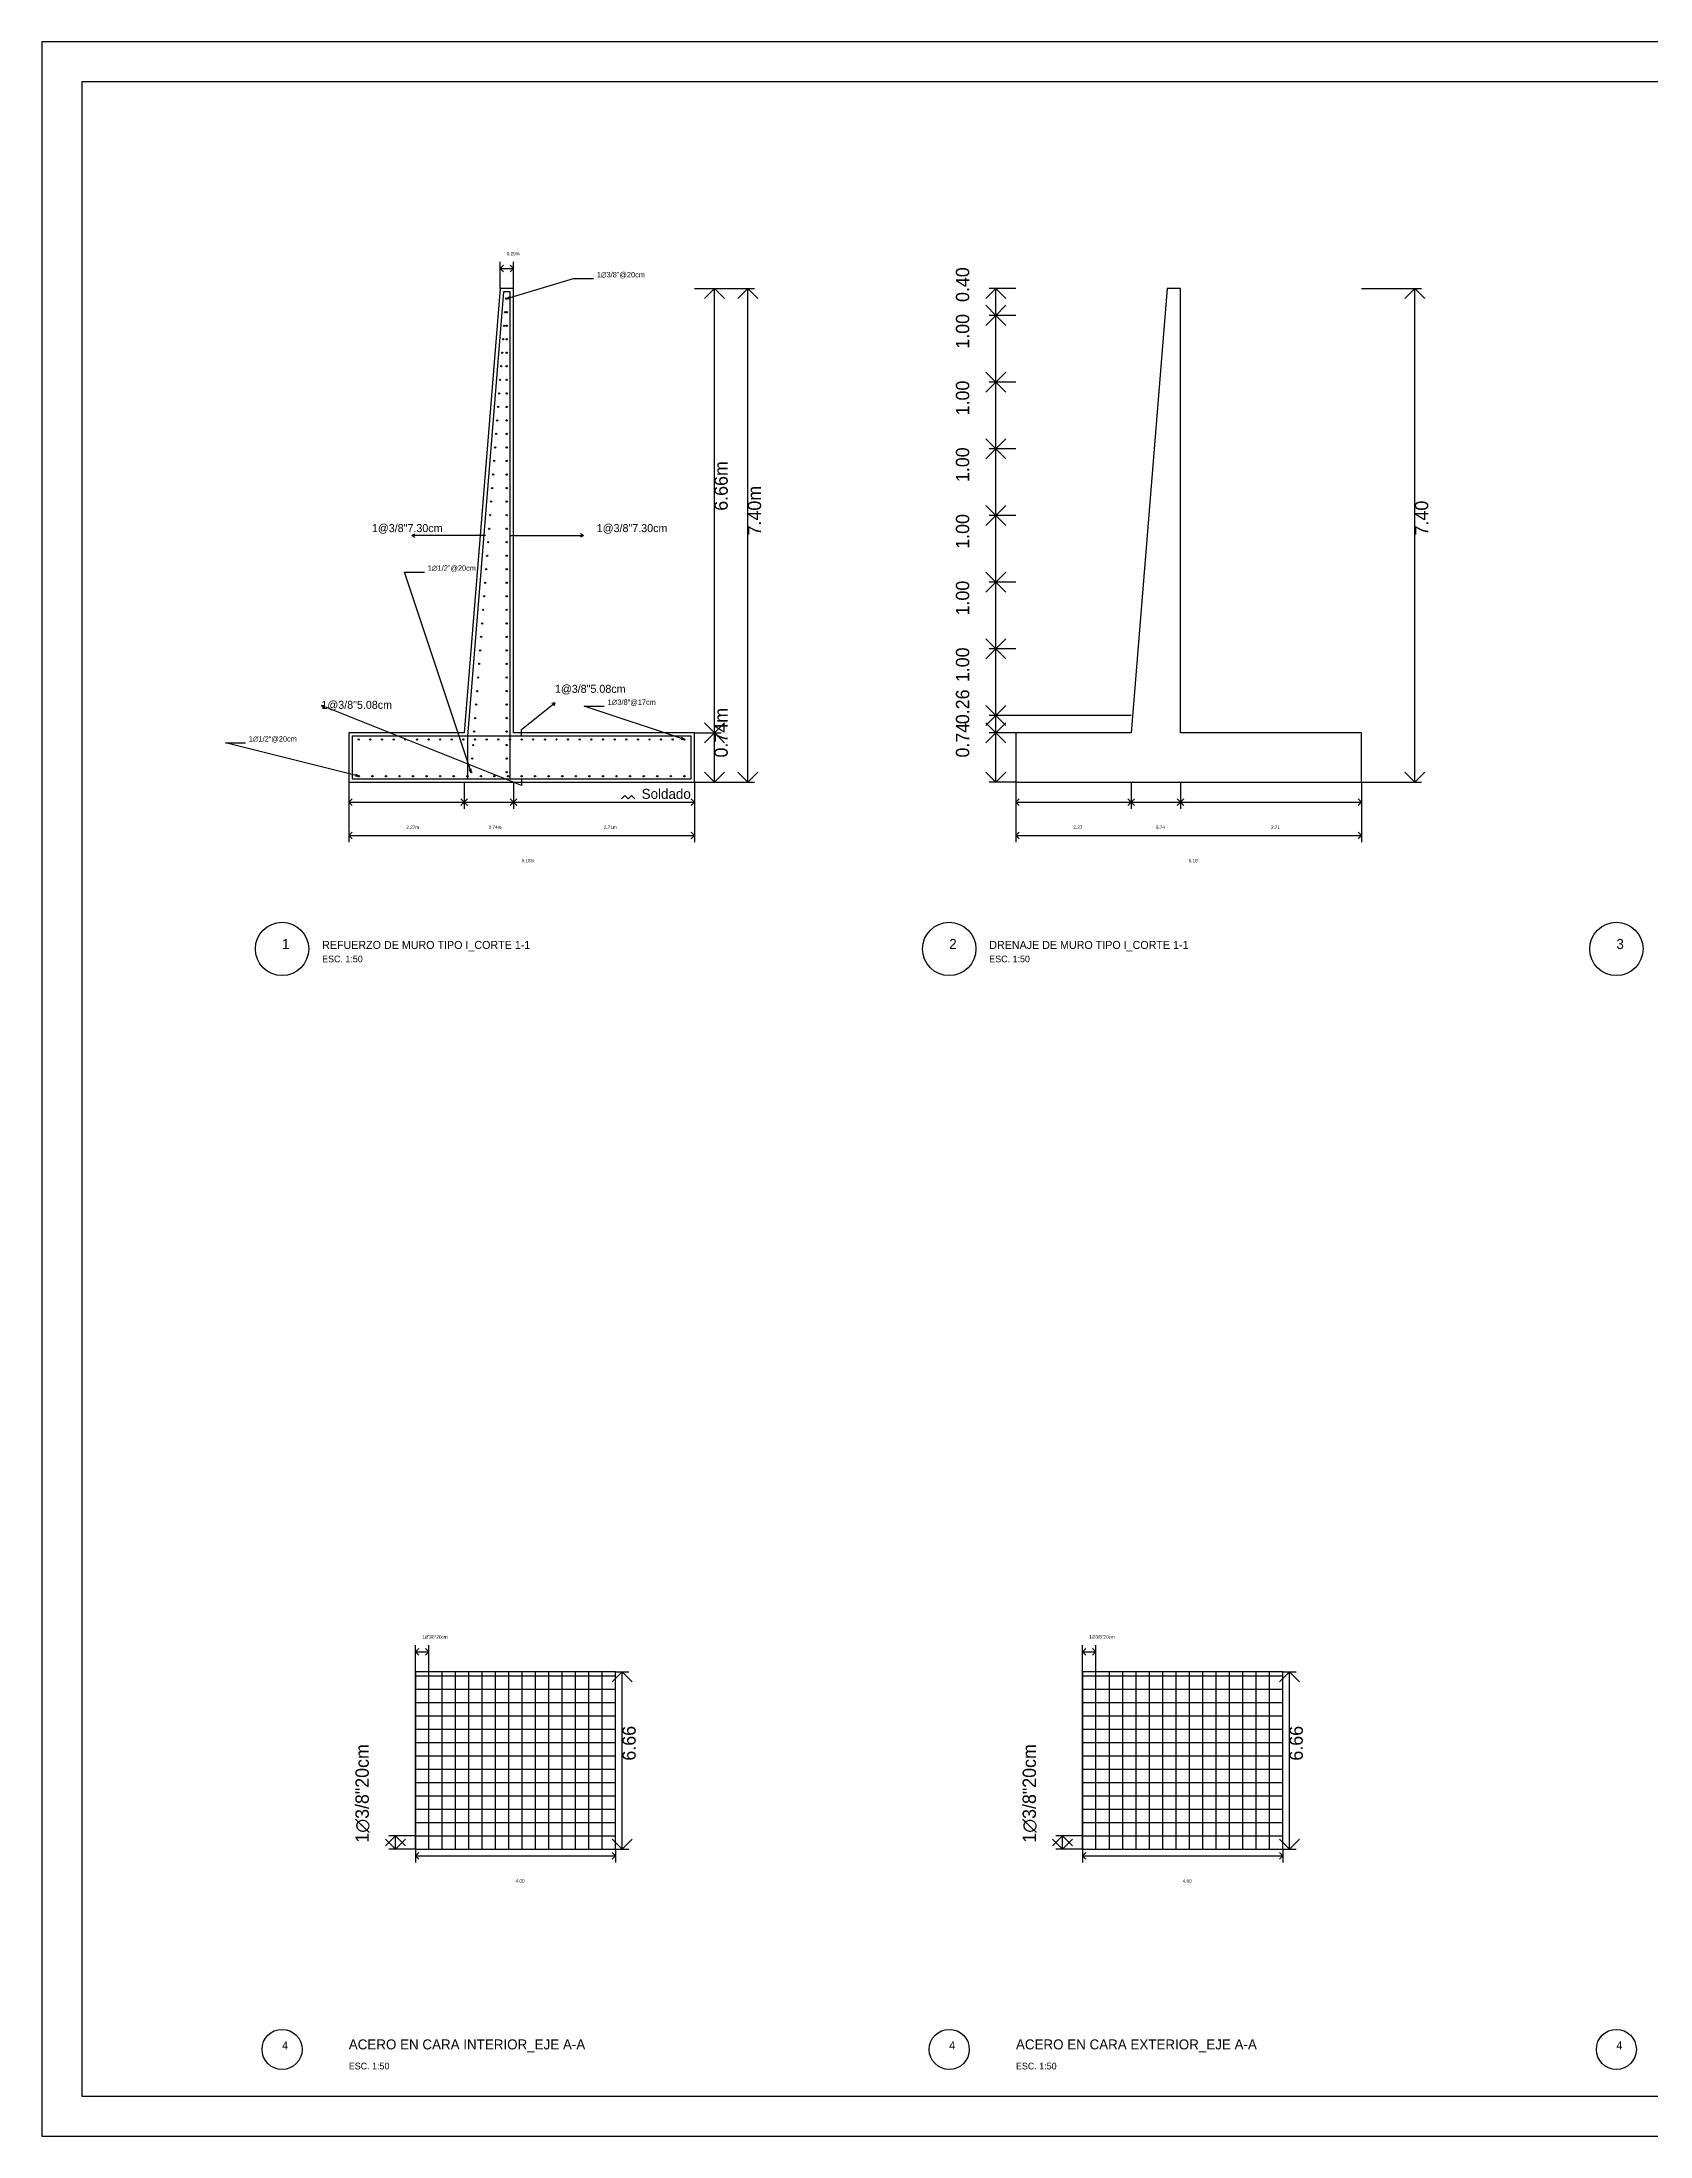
# Model space of a CAD drawing. Header units: millimetres. Extents: x 0 to 51.4, y 0 to 31.4.
# Drawn here: x 0 to 24.11, y 0 to 31.4 of the extents above; entities that cross this region are included whole.
import ezdxf

# ---------------------------------------------------------------- set-up
doc = ezdxf.new("R2010")
doc.units = ezdxf.units.MM
doc.linetypes.add('DASHED', pattern=[10, 5, -5])
for name, color, linetype in [('ACERO_LEADERS', 7, 'CONTINUOUS'), ('CONTORNO_INTERNO_INTERNO_RECTANGULO', 6, 'CONTINUOUS'), ('CONTORNO_INTERNO_INTERNO_TRIANGULO', 6, 'CONTINUOUS'), ('COTAS_DRENAJE', 2, 'CONTINUOUS'), ('COTAS_MALLA_EXTERIOR', 7, 'CONTINUOUS'), ('COTAS_MALLA_INTERIOR', 7, 'CONTINUOUS'), ('COTAS_REFUERZO', 2, 'CONTINUOUS'), ('ESTRUCTURA_LEADERS', 4, 'CONTINUOUS'), ('INFO_MALLA_EXTERIOR', 2, 'CONTINUOUS'), ('INFO_MALLA_INFERIOR', 2, 'CONTINUOUS'), ('INFO_MALLA_INTERIOR', 2, 'CONTINUOUS'), ('MALLA_MAGENTA_EXTERIOR', 6, 'CONTINUOUS'), ('MALLA_MAGENTA_INTERIOR', 6, 'CONTINUOUS'), ('MALLA_VERDE_EXTERIOR', 3, 'CONTINUOUS'), ('MALLA_VERDE_INTERIOR', 3, 'CONTINUOUS'), ('MARCO', 7, 'CONTINUOUS'), ('MARCO_MALLA_EXTERIOR', 7, 'CONTINUOUS'), ('MARCO_MALLA_INTERIOR', 7, 'CONTINUOUS'), ('MURO_DRENAJE', 5, 'CONTINUOUS'), ('MURO_REFUERZO', 5, 'CONTINUOUS'), ('REFUERZO_PUNTOS', 2, 'CONTINUOUS'), ('SUELO_DRENAJE', 3, 'DASHED'), ('TITULO_DRENAJE', 2, 'CONTINUOUS'), ('TITULO_MC3D', 2, 'CONTINUOUS'), ('TITULO_REFUERZO', 2, 'CONTINUOUS')]:
    doc.layers.add(name, color=color, linetype=linetype)

msp = doc.modelspace()

# ---------------------------------------------------------------- linework, layer by layer
at = {"layer": 'ACERO_LEADERS'}
for p, q in [((6.967, 27.55), (7.967, 27.85)), ((7.967, 27.85), (8.267, 27.85)), ((6.967, 27.55), (7.008, 27.578)), ((6.967, 27.55), (7.017, 27.55)), ((6.434, 20.45), (5.434, 23.45)), ((5.434, 23.45), (5.734, 23.45)), ((9.63, 20.94), (8.13, 21.44)), ((8.13, 21.44), (8.43, 21.44)), ((4.75, 20.39), (2.75, 20.89)), ((2.75, 20.89), (3.05, 20.89)), ((9.63, 20.94), (9.58, 20.941)), ((9.63, 20.94), (9.589, 20.969)), ((4.75, 20.39), (4.707, 20.416)), ((6.434, 20.45), (6.405, 20.49)), ((6.434, 20.45), (6.433, 20.5)), ((4.75, 20.39), (4.7, 20.387))]:
    msp.add_line(p, q, dxfattribs=at)
at = {"layer": 'CONTORNO_INTERNO_INTERNO_RECTANGULO'}
for p, q in [((9.73, 20.99), (4.65, 20.99)), ((4.65, 20.99), (4.65, 20.35)), ((9.73, 20.35), (9.73, 20.99)), ((4.65, 20.35), (9.73, 20.35))]:
    msp.add_line(p, q, dxfattribs=at)
at = {"layer": 'CONTORNO_INTERNO_INTERNO_TRIANGULO'}
for p, q in [((6.917, 27.65), (6.377, 20.99)), ((7.017, 27.65), (6.917, 27.65)), ((7.017, 20.35), (7.017, 27.65)), ((6.377, 20.99), (6.377, 20.35)), ((6.377, 20.35), (7.017, 20.35))]:
    msp.add_line(p, q, dxfattribs=at)
at = {"layer": 'COTAS_DRENAJE'}
for p, q in [((14.3, 27.7), (14.15, 27.55)), ((14.6, 27.7), (14.2, 27.7)), ((14.3, 27.3), (14.3, 27.7)), ((14.3, 27.7), (14.45, 27.55)), ((19.78, 27.7), (20.68, 27.7)), ((20.58, 27.7), (20.43, 27.55)), ((20.58, 20.3), (20.58, 27.7)), ((20.58, 27.7), (20.73, 27.55)), ((14.3, 27.3), (14.15, 27.45)), ((14.3, 27.3), (14.45, 27.45)), ((14.3, 27.3), (14.15, 27.15)), ((14.6, 27.3), (14.2, 27.3)), ((14.6, 27.3), (14.2, 27.3)), ((14.3, 26.3), (14.3, 27.3)), ((14.3, 27.3), (14.45, 27.15)), ((14.3, 26.3), (14.15, 26.45)), ((14.3, 26.3), (14.45, 26.45)), ((14.3, 26.3), (14.15, 26.15)), ((14.6, 26.3), (14.2, 26.3)), ((14.6, 26.3), (14.2, 26.3)), ((14.3, 25.3), (14.3, 26.3)), ((14.3, 26.3), (14.45, 26.15)), ((14.3, 25.3), (14.15, 25.45)), ((14.3, 25.3), (14.45, 25.45)), ((14.3, 25.3), (14.15, 25.15)), ((14.6, 25.3), (14.2, 25.3)), ((14.6, 25.3), (14.2, 25.3)), ((14.3, 24.3), (14.3, 25.3)), ((14.3, 25.3), (14.45, 25.15)), ((14.3, 24.3), (14.15, 24.45)), ((14.3, 24.3), (14.15, 24.15)), ((14.6, 24.3), (14.2, 24.3)), ((14.6, 24.3), (14.2, 24.3)), ((14.3, 24.3), (14.45, 24.45)), ((14.3, 23.3), (14.3, 24.3)), ((14.3, 24.3), (14.45, 24.15)), ((14.3, 23.3), (14.15, 23.45)), ((14.3, 23.3), (14.15, 23.15)), ((14.6, 23.3), (14.2, 23.3)), ((14.6, 23.3), (14.2, 23.3)), ((14.3, 23.3), (14.45, 23.45)), ((14.3, 22.3), (14.3, 23.3)), ((14.3, 23.3), (14.45, 23.15)), ((14.3, 22.3), (14.15, 22.45)), ((14.3, 22.3), (14.15, 22.15)), ((14.6, 22.3), (14.2, 22.3)), ((14.6, 22.3), (14.2, 22.3)), ((14.3, 22.3), (14.45, 22.45)), ((14.3, 21.3), (14.3, 22.3)), ((14.3, 22.3), (14.45, 22.15)), ((14.3, 21.3), (14.15, 21.45)), ((14.3, 21.3), (14.45, 21.45)), ((14.3, 21.3), (14.15, 21.15)), ((14.3, 21.04), (14.15, 21.19)), ((14.3, 21.04), (14.15, 20.89)), ((14.6, 21.3), (14.2, 21.3)), ((14.6, 21.3), (14.2, 21.3)), ((14.6, 21.04), (14.2, 21.04)), ((14.6, 21.04), (14.2, 21.04)), ((14.3, 21.04), (14.3, 21.3)), ((14.3, 21.3), (14.45, 21.15)), ((14.3, 21.04), (14.45, 21.19)), ((14.3, 20.3), (14.3, 21.04)), ((14.3, 21.04), (14.45, 20.89)), ((14.3, 20.3), (14.15, 20.45)), ((14.3, 20.3), (14.45, 20.45)), ((20.58, 20.3), (20.43, 20.45)), ((20.58, 20.3), (20.73, 20.45)), ((14.6, 20.3), (14.2, 20.3)), ((14.6, 20.3), (14.6, 19.4)), ((14.6, 20.3), (14.6, 19.9)), ((16.327, 20.3), (16.327, 19.9)), ((16.327, 20.3), (16.327, 19.9)), ((17.067, 20.3), (17.067, 19.9)), ((17.067, 20.3), (17.067, 19.9)), ((19.78, 20.3), (19.78, 19.4)), ((19.78, 20.3), (19.78, 19.9)), ((19.78, 20.3), (20.68, 20.3)), ((14.6, 20), (14.65, 20.05)), ((14.6, 20), (16.327, 20)), ((14.6, 20), (14.65, 19.95)), ((16.327, 20), (16.277, 20.05)), ((16.327, 20), (16.277, 19.95)), ((16.327, 20), (16.377, 20.05)), ((16.327, 20), (17.067, 20)), ((16.327, 20), (16.377, 19.95)), ((17.067, 20), (17.017, 20.05)), ((17.067, 20), (17.017, 19.95)), ((17.067, 20), (17.117, 20.05)), ((17.067, 20), (19.78, 20)), ((17.067, 20), (17.117, 19.95)), ((19.78, 20), (19.73, 20.05)), ((19.78, 20), (19.73, 19.95)), ((14.6, 19.5), (14.65, 19.55)), ((14.6, 19.5), (19.78, 19.5)), ((14.6, 19.5), (14.65, 19.45)), ((19.78, 19.5), (19.73, 19.55)), ((19.78, 19.5), (19.73, 19.45))]:
    msp.add_line(p, q, dxfattribs=at)
at = {"layer": 'COTAS_MALLA_EXTERIOR'}
for p, q in [((15.6, 6.96), (15.6, 7.36)), ((15.6, 7.26), (15.65, 7.31)), ((15.6, 7.26), (15.8, 7.26)), ((15.6, 7.26), (15.65, 7.21)), ((15.8, 7.26), (15.75, 7.31)), ((15.8, 7.26), (15.75, 7.21)), ((15.8, 6.96), (15.8, 7.36)), ((18.7, 6.96), (18.55, 6.81)), ((18.6, 6.96), (18.8, 6.96)), ((18.7, 4.3), (18.7, 6.96)), ((18.7, 6.96), (18.85, 6.81)), ((15.3, 4.5), (15.15, 4.35)), ((15.3, 4.3), (15.15, 4.45)), ((15.6, 4.5), (15.2, 4.5)), ((15.3, 4.3), (15.3, 4.5)), ((15.3, 4.5), (15.45, 4.35)), ((15.3, 4.3), (15.45, 4.45)), ((18.7, 4.3), (18.55, 4.45)), ((18.7, 4.3), (18.85, 4.45)), ((15.6, 4.3), (15.2, 4.3)), ((15.6, 4.3), (15.6, 4.1)), ((15.6, 4.2), (15.65, 4.25)), ((15.6, 4.2), (18.6, 4.2)), ((15.6, 4.2), (15.65, 4.15)), ((18.6, 4.2), (18.55, 4.25)), ((18.6, 4.2), (18.55, 4.15)), ((18.6, 4.3), (18.6, 4.1)), ((18.6, 4.3), (18.8, 4.3))]:
    msp.add_line(p, q, dxfattribs=at)
at = {"layer": 'COTAS_MALLA_INTERIOR'}
for p, q in [((5.6, 6.96), (5.6, 7.36)), ((5.6, 7.26), (5.65, 7.31)), ((5.6, 7.26), (5.8, 7.26)), ((5.6, 7.26), (5.65, 7.21)), ((5.8, 7.26), (5.75, 7.31)), ((5.8, 7.26), (5.75, 7.21)), ((5.8, 6.96), (5.8, 7.36)), ((8.7, 6.96), (8.55, 6.81)), ((8.6, 6.96), (8.8, 6.96)), ((8.7, 4.3), (8.7, 6.96)), ((8.7, 6.96), (8.85, 6.81)), ((5.3, 4.5), (5.15, 4.35)), ((5.3, 4.3), (5.15, 4.45)), ((5.6, 4.5), (5.2, 4.5)), ((5.3, 4.3), (5.3, 4.5)), ((5.3, 4.5), (5.45, 4.35)), ((5.3, 4.3), (5.45, 4.45)), ((8.7, 4.3), (8.55, 4.45)), ((8.7, 4.3), (8.85, 4.45)), ((5.6, 4.3), (5.2, 4.3)), ((5.6, 4.3), (5.6, 4.1)), ((5.6, 4.2), (5.65, 4.25)), ((5.6, 4.2), (8.6, 4.2)), ((5.6, 4.2), (5.65, 4.15)), ((8.6, 4.2), (8.55, 4.25)), ((8.6, 4.2), (8.55, 4.15)), ((8.6, 4.3), (8.6, 4.1)), ((8.6, 4.3), (8.8, 4.3))]:
    msp.add_line(p, q, dxfattribs=at)
at = {"layer": 'COTAS_REFUERZO'}
for p, q in [((6.867, 27.7), (6.867, 28.1)), ((6.867, 28), (6.917, 28.05)), ((6.867, 28), (7.067, 28)), ((6.867, 28), (6.917, 27.95)), ((7.067, 28), (7.017, 28.05)), ((7.067, 28), (7.017, 27.95)), ((7.067, 27.7), (7.067, 28.1)), ((9.78, 27.7), (10.68, 27.7)), ((9.78, 27.7), (10.18, 27.7)), ((10.08, 27.7), (9.93, 27.55)), ((10.08, 21.04), (10.08, 27.7)), ((10.08, 27.7), (10.23, 27.55)), ((10.58, 27.7), (10.43, 27.55)), ((10.58, 20.3), (10.58, 27.7)), ((10.58, 27.7), (10.73, 27.55)), ((9.78, 21.04), (10.18, 21.04)), ((9.78, 21.04), (10.18, 21.04)), ((10.08, 21.04), (9.93, 21.19)), ((10.08, 21.04), (9.93, 20.89)), ((10.08, 21.04), (10.23, 21.19)), ((10.08, 20.3), (10.08, 21.04)), ((10.08, 21.04), (10.23, 20.89)), ((10.08, 20.3), (9.93, 20.45)), ((10.08, 20.3), (10.23, 20.45)), ((10.58, 20.3), (10.43, 20.45)), ((10.58, 20.3), (10.73, 20.45)), ((4.6, 20.3), (4.6, 19.4)), ((4.6, 20.3), (4.6, 19.9)), ((6.327, 20.3), (6.327, 19.9)), ((6.327, 20.3), (6.327, 19.9)), ((7.067, 20.3), (7.067, 19.9)), ((7.067, 20.3), (7.067, 19.9)), ((9.78, 20.3), (9.78, 19.4)), ((9.78, 20.3), (9.78, 19.9)), ((9.78, 20.3), (10.68, 20.3)), ((9.78, 20.3), (10.18, 20.3)), ((4.6, 20), (4.65, 20.05)), ((4.6, 20), (6.327, 20)), ((4.6, 20), (4.65, 19.95)), ((6.327, 20), (6.277, 20.05)), ((6.327, 20), (6.277, 19.95)), ((6.327, 20), (6.377, 20.05)), ((6.327, 20), (7.067, 20)), ((6.327, 20), (6.377, 19.95)), ((7.067, 20), (7.017, 20.05)), ((7.067, 20), (7.017, 19.95)), ((7.067, 20), (7.117, 20.05)), ((7.067, 20), (9.78, 20)), ((7.067, 20), (7.117, 19.95)), ((9.78, 20), (9.73, 20.05)), ((9.78, 20), (9.73, 19.95)), ((4.6, 19.5), (4.65, 19.55)), ((4.6, 19.5), (9.78, 19.5)), ((4.6, 19.5), (4.65, 19.45)), ((9.78, 19.5), (9.73, 19.55)), ((9.78, 19.5), (9.73, 19.45))]:
    msp.add_line(p, q, dxfattribs=at)
at = {"layer": 'ESTRUCTURA_LEADERS'}
for p, q in [((5.547, 24), (5.59, 24.025)), ((6.547, 24), (5.547, 24)), ((5.547, 24), (5.59, 23.975)), ((6.647, 24), (6.547, 24)), ((7.017, 24), (7.117, 24)), ((7.117, 24), (8.117, 24)), ((8.117, 24), (8.073, 24.025)), ((8.117, 24), (8.073, 23.975)), ((4.19, 21.45), (4.239, 21.457)), ((7.19, 20.25), (4.19, 21.45)), ((4.19, 21.45), (4.221, 21.411)), ((7.19, 21.09), (7.69, 21.49)), ((7.69, 21.49), (7.641, 21.482)), ((7.69, 21.49), (7.672, 21.443)), ((7.19, 20.99), (7.19, 21.09)), ((7.19, 20.35), (7.19, 20.25)), ((8.69, 20.05), (8.74, 20.1)), ((8.74, 20.1), (8.79, 20.05)), ((8.79, 20.05), (8.84, 20.1)), ((8.84, 20.1), (8.89, 20.05))]:
    msp.add_line(p, q, dxfattribs=at)
at = {"layer": 'INFO_MALLA_EXTERIOR'}
msp.add_circle((13.6, 1.3), 0.3, dxfattribs=at)
at = {"layer": 'INFO_MALLA_INFERIOR'}
msp.add_circle((23.6, 1.3), 0.3, dxfattribs=at)
at = {"layer": 'INFO_MALLA_INTERIOR'}
msp.add_circle((3.6, 1.3), 0.3, dxfattribs=at)
at = {"layer": 'MALLA_MAGENTA_EXTERIOR'}
for p, q in [((15.6, 6.9), (18.6, 6.9)), ((15.6, 6.7), (18.6, 6.7)), ((15.6, 6.5), (18.6, 6.5)), ((15.6, 6.3), (18.6, 6.3)), ((15.6, 6.1), (18.6, 6.1)), ((15.6, 5.9), (18.6, 5.9)), ((15.6, 5.7), (18.6, 5.7)), ((15.6, 5.5), (18.6, 5.5)), ((15.6, 5.3), (18.6, 5.3)), ((15.6, 5.1), (18.6, 5.1)), ((15.6, 4.9), (18.6, 4.9)), ((15.6, 4.7), (18.6, 4.7)), ((15.6, 4.5), (18.6, 4.5)), ((15.6, 4.3), (18.6, 4.3))]:
    msp.add_line(p, q, dxfattribs=at)
at = {"layer": 'MALLA_MAGENTA_INTERIOR'}
for p, q in [((5.6, 6.9), (8.6, 6.9)), ((5.6, 6.7), (8.6, 6.7)), ((5.6, 6.5), (8.6, 6.5)), ((5.6, 6.3), (8.6, 6.3)), ((5.6, 6.1), (8.6, 6.1)), ((5.6, 5.9), (8.6, 5.9)), ((5.6, 5.7), (8.6, 5.7)), ((5.6, 5.5), (8.6, 5.5)), ((5.6, 5.3), (8.6, 5.3)), ((5.6, 5.1), (8.6, 5.1)), ((5.6, 4.9), (8.6, 4.9)), ((5.6, 4.7), (8.6, 4.7)), ((5.6, 4.5), (8.6, 4.5)), ((5.6, 4.3), (8.6, 4.3))]:
    msp.add_line(p, q, dxfattribs=at)
at = {"layer": 'MALLA_VERDE_EXTERIOR'}
for p, q in [((15.6, 4.3), (15.6, 6.96)), ((15.8, 4.3), (15.8, 6.96)), ((16, 4.3), (16, 6.96)), ((16.2, 4.3), (16.2, 6.96)), ((16.4, 4.3), (16.4, 6.96)), ((16.6, 4.3), (16.6, 6.96)), ((16.8, 4.3), (16.8, 6.96)), ((17, 4.3), (17, 6.96)), ((17.2, 4.3), (17.2, 6.96)), ((17.4, 4.3), (17.4, 6.96)), ((17.6, 4.3), (17.6, 6.96)), ((17.8, 4.3), (17.8, 6.96)), ((18, 4.3), (18, 6.96)), ((18.2, 4.3), (18.2, 6.96)), ((18.4, 4.3), (18.4, 6.96)), ((18.6, 4.3), (18.6, 6.96))]:
    msp.add_line(p, q, dxfattribs=at)
at = {"layer": 'MALLA_VERDE_INTERIOR'}
for p, q in [((5.6, 4.3), (5.6, 6.96)), ((5.8, 4.3), (5.8, 6.96)), ((6, 4.3), (6, 6.96)), ((6.2, 4.3), (6.2, 6.96)), ((6.4, 4.3), (6.4, 6.96)), ((6.6, 4.3), (6.6, 6.96)), ((6.8, 4.3), (6.8, 6.96)), ((7, 4.3), (7, 6.96)), ((7.2, 4.3), (7.2, 6.96)), ((7.4, 4.3), (7.4, 6.96)), ((7.6, 4.3), (7.6, 6.96)), ((7.8, 4.3), (7.8, 6.96)), ((8, 4.3), (8, 6.96)), ((8.2, 4.3), (8.2, 6.96)), ((8.4, 4.3), (8.4, 6.96)), ((8.6, 4.3), (8.6, 6.96))]:
    msp.add_line(p, q, dxfattribs=at)
at = {"layer": 'MARCO'}
for p, q in [((51.4, 31.4), (0, 31.4)), ((0, 31.4), (0, 0)), ((50.8, 30.8), (0.6, 30.8)), ((0.6, 30.8), (0.6, 0.6)), ((0.6, 0.6), (50.8, 0.6)), ((0, 0), (51.4, 0))]:
    msp.add_line(p, q, dxfattribs=at)
at = {"layer": 'MARCO_MALLA_EXTERIOR'}
for p, q in [((18.6, 6.96), (15.6, 6.96)), ((15.6, 6.96), (15.6, 4.3)), ((18.6, 4.3), (18.6, 6.96)), ((15.6, 4.3), (18.6, 4.3))]:
    msp.add_line(p, q, dxfattribs=at)
at = {"layer": 'MARCO_MALLA_INTERIOR'}
for p, q in [((8.6, 6.96), (5.6, 6.96)), ((5.6, 6.96), (5.6, 4.3)), ((8.6, 4.3), (8.6, 6.96)), ((5.6, 4.3), (8.6, 4.3))]:
    msp.add_line(p, q, dxfattribs=at)
at = {"layer": 'MURO_DRENAJE'}
for p, q in [((16.867, 27.7), (16.327, 21.04)), ((17.067, 27.7), (16.867, 27.7)), ((17.067, 21.04), (17.067, 27.7)), ((16.327, 21.04), (14.6, 21.04)), ((14.6, 21.04), (14.6, 20.3)), ((19.78, 21.04), (17.067, 21.04)), ((19.78, 20.3), (19.78, 21.04)), ((14.6, 20.3), (19.78, 20.3))]:
    msp.add_line(p, q, dxfattribs=at)
at = {"layer": 'MURO_REFUERZO'}
for p, q in [((6.867, 27.7), (6.327, 21.04)), ((7.067, 27.7), (6.867, 27.7)), ((7.067, 21.04), (7.067, 27.7)), ((6.327, 21.04), (4.6, 21.04)), ((4.6, 21.04), (4.6, 20.3)), ((9.78, 21.04), (7.067, 21.04)), ((9.78, 20.3), (9.78, 21.04)), ((4.6, 20.3), (9.78, 20.3))]:
    msp.add_line(p, q, dxfattribs=at)
at = {"layer": 'REFUERZO_PUNTOS'}
for centre in [(6.944, 27.347), (6.959, 27.55), (6.967, 27.55), (6.967, 27.347), (6.929, 27.145), (6.967, 27.144), (6.899, 26.739), (6.914, 26.942), (6.967, 26.941), (6.967, 26.739), (6.884, 26.536), (6.967, 26.536), (6.854, 26.13), (6.869, 26.333), (6.967, 26.333), (6.967, 26.13), (6.839, 25.927), (6.967, 25.927), (6.809, 25.522), (6.824, 25.724), (6.967, 25.724), (6.967, 25.521), (6.779, 25.116), (6.794, 25.319), (6.967, 25.319), (6.967, 25.116), (6.764, 24.913), (6.967, 24.913), (6.734, 24.507), (6.749, 24.71), (6.967, 24.71), (6.967, 24.507), (6.719, 24.304), (6.967, 24.304), (6.689, 23.899), (6.704, 24.101), (6.967, 24.101), (6.967, 23.899), (6.674, 23.696), (6.967, 23.696), (6.644, 23.29), (6.659, 23.493), (6.967, 23.493), (6.967, 23.29), (6.629, 23.087), (6.967, 23.087), (6.599, 22.681), (6.614, 22.884), (6.967, 22.884), (6.967, 22.681), (6.584, 22.478), (6.967, 22.479), (6.554, 22.073), (6.569, 22.276), (6.967, 22.276), (6.967, 22.073), (6.524, 21.667), (6.539, 21.87), (6.967, 21.87), (6.967, 21.667), (6.509, 21.464), (6.967, 21.464), (6.479, 21.058), (6.494, 21.261), (6.967, 21.261), (6.967, 21.059), (4.75, 20.94), (4.924, 20.94), (5.099, 20.94), (5.273, 20.94), (5.447, 20.94), (5.621, 20.94), (5.796, 20.94), (5.97, 20.94), (6.144, 20.94), (6.319, 20.94), (6.464, 20.855), (6.493, 20.94), (6.667, 20.94), (6.841, 20.94), (6.967, 20.856), (7.016, 20.94), (7.19, 20.94), (7.364, 20.94), (7.539, 20.94), (7.713, 20.94), (7.887, 20.94), (8.061, 20.94), (8.236, 20.94), (8.41, 20.94), (8.584, 20.94), (8.759, 20.94), (8.933, 20.94), (9.107, 20.94), (9.281, 20.94), (9.456, 20.94), (9.63, 20.94), (6.434, 20.45), (6.449, 20.653), (6.967, 20.653), (6.967, 20.45), (4.75, 20.39), (4.953, 20.39), (5.157, 20.39), (5.36, 20.39), (5.563, 20.39), (5.767, 20.39), (5.97, 20.39), (6.173, 20.39), (6.377, 20.39), (6.58, 20.39), (6.783, 20.39), (6.987, 20.39), (7.19, 20.39), (7.393, 20.39), (7.597, 20.39), (7.8, 20.39), (8.003, 20.39), (8.207, 20.39), (8.41, 20.39), (8.613, 20.39), (8.817, 20.39), (9.02, 20.39), (9.223, 20.39), (9.427, 20.39), (9.63, 20.39)]:
    msp.add_circle(centre, 0.01, dxfattribs=at)
at = {"layer": 'SUELO_DRENAJE'}
msp.add_line((16.327, 21.3), (14.6, 21.3), dxfattribs=at)
at = {"layer": 'TITULO_DRENAJE'}
msp.add_circle((13.6, 17.8), 0.4, dxfattribs=at)
at = {"layer": 'TITULO_MC3D'}
msp.add_circle((23.6, 17.8), 0.4, dxfattribs=at)
at = {"layer": 'TITULO_REFUERZO'}
msp.add_circle((3.6, 17.8), 0.4, dxfattribs=at)

# ---------------------------------------------------------------- texts
at = {"layer": 'ACERO_LEADERS'}
for s, p in [('1∅3/8"@20cm', (8.317, 27.87)), ('1∅1/2"@20cm', (5.784, 23.47)), ('1∅3/8"@17cm', (8.48, 21.46)), ('1∅1/2"@20cm', (3.1, 20.91))]:
    msp.add_text(s, height=0.08, dxfattribs=at).set_placement(p)
at = {"layer": 'COTAS_DRENAJE'}
for s, p in [('0.40', (13.9, 27.5)), ('1.00', (13.9, 26.8)), ('1.00', (13.9, 25.8)), ('1.00', (13.9, 24.8)), ('7.40', (20.78, 24)), ('1.00', (13.9, 23.8)), ('1.00', (13.9, 22.8)), ('1.00', (13.9, 21.8)), ('0.26', (13.9, 21.17)), ('0.74', (13.9, 20.67))]:
    msp.add_text(s, height=0.2, rotation=90, dxfattribs=at).set_placement(p)
for s, p in [('2.27', (15.463, 19.6)), ('0.74', (16.697, 19.6)), ('2.71', (18.423, 19.6)), ('5.18', (17.19, 19.1))]:
    msp.add_text(s, height=0.05, dxfattribs=at).set_placement(p)
at = {"layer": 'COTAS_MALLA_EXTERIOR'}
for s, p in [('1∅3/8"20cm', (15.7, 7.46)), ('4.00', (17.1, 3.8))]:
    msp.add_text(s, height=0.05, dxfattribs=at).set_placement(p)
for s, p in [('6.66', (18.9, 5.63)), ('1∅3/8"20cm', (14.9, 4.4))]:
    msp.add_text(s, height=0.2, rotation=90, dxfattribs=at).set_placement(p)
at = {"layer": 'COTAS_MALLA_INTERIOR'}
for s, p in [('1∅3/8"20cm', (5.7, 7.46)), ('4.00', (7.1, 3.8))]:
    msp.add_text(s, height=0.05, dxfattribs=at).set_placement(p)
for s, p in [('6.66', (8.9, 5.63)), ('1∅3/8"20cm', (4.9, 4.4))]:
    msp.add_text(s, height=0.2, rotation=90, dxfattribs=at).set_placement(p)
at = {"layer": 'COTAS_REFUERZO'}
for s, p in [('0.20m', (6.967, 28.2)), ('2.27m', (5.463, 19.6)), ('0.74m', (6.697, 19.6)), ('2.71m', (8.423, 19.6)), ('5.18m', (7.19, 19.1))]:
    msp.add_text(s, height=0.05, dxfattribs=at).set_placement(p)
for s, p in [('6.66m', (10.28, 24.37)), ('7.40m', (10.78, 24)), ('0.74m', (10.28, 20.67))]:
    msp.add_text(s, height=0.2, rotation=90, dxfattribs=at).set_placement(p)
at = {"layer": 'ESTRUCTURA_LEADERS'}
for s, height, p in [('1@3/8"7.30cm', 0.12, (4.947, 24.05)), ('1@3/8"7.30cm', 0.12, (8.317, 24.05)), ('1@3/8"5.08cm', 0.12, (7.69, 21.64)), ('1@3/8"5.08cm', 0.12, (4.19, 21.4)), ('Soldado', 0.15, (8.99, 20.05))]:
    msp.add_text(s, height=height, dxfattribs=at).set_placement(p)
at = {"layer": 'INFO_MALLA_EXTERIOR'}
for s, height, p in [('4', 0.12, (13.6, 1.3)), ('ACERO EN CARA EXTERIOR_EJE A-A', 0.15, (14.6, 1.3)), ('ESC. 1:50', 0.1, (14.6, 1))]:
    msp.add_text(s, height=height, dxfattribs=at).set_placement(p)
at = {"layer": 'INFO_MALLA_INFERIOR'}
msp.add_text('4', height=0.12, dxfattribs=at).set_placement((23.6, 1.3))
at = {"layer": 'INFO_MALLA_INTERIOR'}
for s, height, p in [('4', 0.12, (3.6, 1.3)), ('ACERO EN CARA INTERIOR_EJE A-A', 0.15, (4.6, 1.3)), ('ESC. 1:50', 0.1, (4.6, 1))]:
    msp.add_text(s, height=height, dxfattribs=at).set_placement(p)
at = {"layer": 'TITULO_DRENAJE'}
for s, height, p in [('2', 0.15, (13.6, 17.8)), ('DRENAJE DE MURO TIPO I_CORTE 1-1', 0.12, (14.2, 17.8)), ('ESC. 1:50', 0.1, (14.2, 17.6))]:
    msp.add_text(s, height=height, dxfattribs=at).set_placement(p)
at = {"layer": 'TITULO_MC3D'}
msp.add_text('3', height=0.15, dxfattribs=at).set_placement((23.6, 17.8))
at = {"layer": 'TITULO_REFUERZO'}
for s, height, p in [('1', 0.15, (3.6, 17.8)), ('REFUERZO DE MURO TIPO I_CORTE 1-1', 0.12, (4.2, 17.8)), ('ESC. 1:50', 0.1, (4.2, 17.6))]:
    msp.add_text(s, height=height, dxfattribs=at).set_placement(p)

doc.saveas('drawing.dxf')
